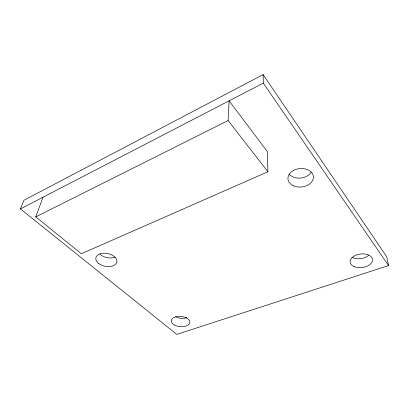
<?xml version="1.0" encoding="UTF-8"?>
<svg xmlns="http://www.w3.org/2000/svg" width="409" height="409" viewBox="0 0 409 409"><rect width="100%" height="100%" fill="white"/><g stroke="black" fill="none" stroke-linecap="round" stroke-linejoin="round"><path stroke-width="0.61" d="M267.895 171.76L228.13 120.543L229.112 100.834L267.338 151.591L267.895 171.76L81.36 253.759L35.762 216.888L42.981 197.24M20.45 208.912L23.891 200.287L263.105 74.602L386.653 256.637L388.55 265.564L176.79 334.398L20.45 208.912L263.299 83.124L263.105 74.602M35.762 216.888L228.13 120.543M263.299 83.124L388.55 265.564M311.285 172.169A12.572 9.249 -6.1 0 1 300.584 178.089A12.572 9.249 -6.1 0 1 289.132 174.162M115.144 257.123A10.557 6.513 11.4 0 1 99.735 253.953M186.78 317.742A9.243 5.189 5.4 0 1 175.666 316.842M368.55 255.415A11.094 6.851 -7.2 0 1 352.139 257.435M293.59 185.85A12.776 9.259 -5.8 0 0 313.376 177.777A12.776 9.259 -5.8 0 0 295.007 169.735A12.776 9.259 -5.8 0 0 293.59 185.85M98.329 263.181A10.7 6.488 11.2 0 0 116.33 263.304A10.7 6.488 11.2 0 0 104.413 253.202A10.7 6.488 11.2 0 0 98.329 263.181M174.597 325.109A9.356 5.153 5.3 0 0 189.756 323.003A9.356 5.153 5.3 0 0 177.342 316.469A9.356 5.153 5.3 0 0 174.597 325.109M354.465 266.74A11.253 6.83 -6.9 0 0 372.43 260.881A11.253 6.83 -6.9 0 0 357.098 254.766A11.253 6.83 -6.9 0 0 354.465 266.74"/></g></svg>
